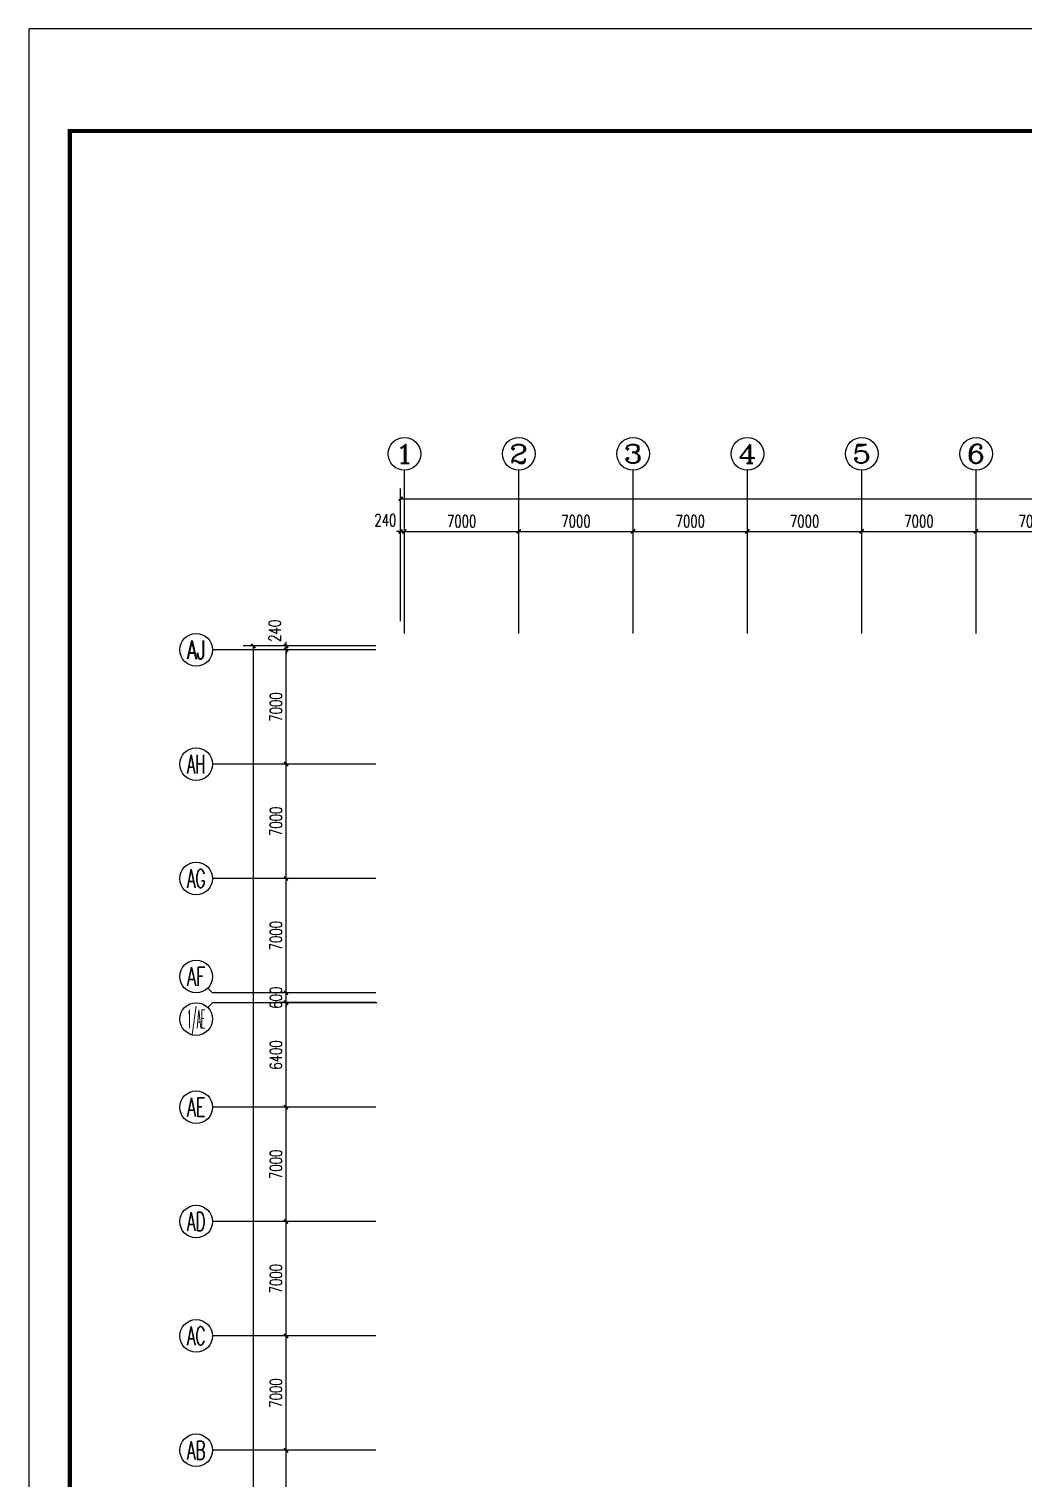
# Model space of a CAD drawing. Extents: x -496980 to 486425, y -292187 to -29437.
# Drawn here: x -139304 to -78440, y -118144 to -29437 of the extents above; entities that cross this region are included whole.
import ezdxf
from ezdxf.enums import TextEntityAlignment as Align

# ---------------------------------------------------------------- set-up
doc = ezdxf.new("R2010")
doc.units = 0
doc.header["$LTSCALE"] = 1000
doc.header["$MEASUREMENT"] = 0
for name, color, linetype in [('AXIS', 3, 'Continuous'), ('AXIS_TEXT', 7, 'Continuous'), ('PUB_TITLE', 4, 'Continuous')]:
    doc.layers.add(name, color=color, linetype=linetype)
doc.styles.add('_TCH_AXIS', font='COMPLEX', dxfattribs={"bigfont": 'GBCBIG'})
doc.styles.add('_TCH_DIM_T3', font='SIMPLEX', dxfattribs={"width": 0.705882, "bigfont": 'GBCBIG'})
doc.styles.add('COMPLEX', font='COMPLEX')
doc.dimstyles.new('_TCH_ARCH&&250', dxfattribs={"dimtxt": 743.75, "dimasz": 250, "dimexe": 625, "dimexo": 750, "dimgap": 250, "dimtad": 1, "dimdec": 0, "dimzin": 0, "dimdsep": 46, "dimtxsty": '_TCH_DIM_T3', "dimblk": 'ARCHTICK', "dimcen": 0.09, "dimclrt": 7, "dimazin": 2, "dimtfac": 1, "dimtdec": 0, "dimtix": 1, "dimtmove": 2, "dimatfit": 3, "dimfxl": 0, "dimtolj": 1, "dimtzin": 0, "dimarcsym": 0})

# ---------------------------------------------------------------- blocks, each defined once
blk = doc.blocks.new('_ArchTick')
at = {"color": 0, "linetype": 'ByBlock', "const_width": 0.4}
blk.add_lwpolyline([(-0.5, -0.5), (0.5, 0.5)], dxfattribs=at)
blk = doc.blocks.new('*D341')
at = {"layer": 'AXIS', "color": 0, "lineweight": -2}
for p, q in [((-116555, -60194), (-116805, -60194)), ((-116555, -65694), (-116555, -59569)), ((-116555, -60194), (-116315, -60194)), ((-116315, -65694), (-116315, -59569)), ((-116315, -60194), (-116065, -60194))]:
    blk.add_line(p, q, dxfattribs=at)
at = {"layer": 'Defpoints', "color": 0}
for p in [(-116315, -60194), (-116555, -66444), (-116315, -66444)]:
    blk.add_point(p, dxfattribs=at)
at = {"layer": 'AXIS', "color": 0, "lineweight": -2, "xscale": 250, "yscale": 250, "zscale": 250}
blk.add_blockref('_ArchTick', (-116555, -60194), dxfattribs=at)
at = {"layer": 'AXIS', "color": 0, "lineweight": -2, "xscale": 250, "yscale": 250, "zscale": 250, "rotation": 180}
blk.add_blockref('_ArchTick', (-116315, -60194), dxfattribs=at)
at = {"layer": 'AXIS', "color": 7, "insert": (-117480, -59507), "char_height": 743.8, "attachment_point": 5, "style": '_TCH_DIM_T3'}
blk.add_mtext('\\A1;240', dxfattribs=at)
blk = doc.blocks.new('*D342')
at = {"layer": 'AXIS', "color": 0, "lineweight": -2}
for p, q in [((-116315, -65694), (-116315, -59569)), ((-116315, -60194), (-109315, -60194)), ((-109315, -65694), (-109315, -59569))]:
    blk.add_line(p, q, dxfattribs=at)
at = {"layer": 'Defpoints', "color": 0}
for p in [(-109315, -60194), (-116315, -66444), (-109315, -66444)]:
    blk.add_point(p, dxfattribs=at)
at = {"layer": 'AXIS', "color": 0, "lineweight": -2, "xscale": 250, "yscale": 250, "zscale": 250, "rotation": 180}
blk.add_blockref('_ArchTick', (-116315, -60194), dxfattribs=at)
at = {"layer": 'AXIS', "color": 0, "lineweight": -2, "xscale": 250, "yscale": 250, "zscale": 250}
blk.add_blockref('_ArchTick', (-109315, -60194), dxfattribs=at)
at = {"layer": 'AXIS', "color": 7, "insert": (-112815, -59572), "char_height": 743.8, "attachment_point": 5, "style": '_TCH_DIM_T3'}
blk.add_mtext('\\A1;7000', dxfattribs=at)
blk = doc.blocks.new('*D343')
at = {"layer": 'AXIS', "color": 0, "lineweight": -2}
for p, q in [((-109315, -65694), (-109315, -59569)), ((-109315, -60194), (-102315, -60194)), ((-102315, -65694), (-102315, -59569))]:
    blk.add_line(p, q, dxfattribs=at)
at = {"layer": 'Defpoints', "color": 0}
for p in [(-102315, -60194), (-109315, -66444), (-102315, -66444)]:
    blk.add_point(p, dxfattribs=at)
at = {"layer": 'AXIS', "color": 0, "lineweight": -2, "xscale": 250, "yscale": 250, "zscale": 250, "rotation": 180}
blk.add_blockref('_ArchTick', (-109315, -60194), dxfattribs=at)
at = {"layer": 'AXIS', "color": 0, "lineweight": -2, "xscale": 250, "yscale": 250, "zscale": 250}
blk.add_blockref('_ArchTick', (-102315, -60194), dxfattribs=at)
at = {"layer": 'AXIS', "color": 7, "insert": (-105815, -59572), "char_height": 743.8, "attachment_point": 5, "style": '_TCH_DIM_T3'}
blk.add_mtext('\\A1;7000', dxfattribs=at)
blk = doc.blocks.new('*D344')
at = {"layer": 'AXIS', "color": 0, "lineweight": -2}
for p, q in [((-102315, -65694), (-102315, -59569)), ((-102315, -60194), (-95315, -60194)), ((-95315, -65694), (-95315, -59569))]:
    blk.add_line(p, q, dxfattribs=at)
at = {"layer": 'Defpoints', "color": 0}
for p in [(-95315, -60194), (-102315, -66444), (-95315, -66444)]:
    blk.add_point(p, dxfattribs=at)
at = {"layer": 'AXIS', "color": 0, "lineweight": -2, "xscale": 250, "yscale": 250, "zscale": 250, "rotation": 180}
blk.add_blockref('_ArchTick', (-102315, -60194), dxfattribs=at)
at = {"layer": 'AXIS', "color": 0, "lineweight": -2, "xscale": 250, "yscale": 250, "zscale": 250}
blk.add_blockref('_ArchTick', (-95315, -60194), dxfattribs=at)
at = {"layer": 'AXIS', "color": 7, "insert": (-98815, -59572), "char_height": 743.8, "attachment_point": 5, "style": '_TCH_DIM_T3'}
blk.add_mtext('\\A1;7000', dxfattribs=at)
blk = doc.blocks.new('*D345')
at = {"layer": 'AXIS', "color": 0, "lineweight": -2}
for p, q in [((-95315, -65694), (-95315, -59569)), ((-95315, -60194), (-88315, -60194)), ((-88315, -65694), (-88315, -59569))]:
    blk.add_line(p, q, dxfattribs=at)
at = {"layer": 'Defpoints', "color": 0}
for p in [(-88315, -60194), (-95315, -66444), (-88315, -66444)]:
    blk.add_point(p, dxfattribs=at)
at = {"layer": 'AXIS', "color": 0, "lineweight": -2, "xscale": 250, "yscale": 250, "zscale": 250, "rotation": 180}
blk.add_blockref('_ArchTick', (-95315, -60194), dxfattribs=at)
at = {"layer": 'AXIS', "color": 0, "lineweight": -2, "xscale": 250, "yscale": 250, "zscale": 250}
blk.add_blockref('_ArchTick', (-88315, -60194), dxfattribs=at)
at = {"layer": 'AXIS', "color": 7, "insert": (-91815, -59572), "char_height": 743.8, "attachment_point": 5, "style": '_TCH_DIM_T3'}
blk.add_mtext('\\A1;7000', dxfattribs=at)
blk = doc.blocks.new('*D346')
at = {"layer": 'AXIS', "color": 0, "lineweight": -2}
for p, q in [((-88315, -65694), (-88315, -59569)), ((-88315, -60194), (-81315, -60194)), ((-81315, -65694), (-81315, -59569))]:
    blk.add_line(p, q, dxfattribs=at)
at = {"layer": 'Defpoints', "color": 0}
for p in [(-81315, -60194), (-88315, -66444), (-81315, -66444)]:
    blk.add_point(p, dxfattribs=at)
at = {"layer": 'AXIS', "color": 0, "lineweight": -2, "xscale": 250, "yscale": 250, "zscale": 250, "rotation": 180}
blk.add_blockref('_ArchTick', (-88315, -60194), dxfattribs=at)
at = {"layer": 'AXIS', "color": 0, "lineweight": -2, "xscale": 250, "yscale": 250, "zscale": 250}
blk.add_blockref('_ArchTick', (-81315, -60194), dxfattribs=at)
at = {"layer": 'AXIS', "color": 7, "insert": (-84815, -59572), "char_height": 743.8, "attachment_point": 5, "style": '_TCH_DIM_T3'}
blk.add_mtext('\\A1;7000', dxfattribs=at)
blk = doc.blocks.new('*D347')
at = {"layer": 'AXIS', "color": 0, "lineweight": -2}
for p, q in [((-81315, -65694), (-81315, -59569)), ((-81315, -60194), (-74315, -60194)), ((-74315, -65694), (-74315, -59569))]:
    blk.add_line(p, q, dxfattribs=at)
at = {"layer": 'Defpoints', "color": 0}
for p in [(-74315, -60194), (-81315, -66444), (-74315, -66444)]:
    blk.add_point(p, dxfattribs=at)
at = {"layer": 'AXIS', "color": 0, "lineweight": -2, "xscale": 250, "yscale": 250, "zscale": 250, "rotation": 180}
blk.add_blockref('_ArchTick', (-81315, -60194), dxfattribs=at)
at = {"layer": 'AXIS', "color": 0, "lineweight": -2, "xscale": 250, "yscale": 250, "zscale": 250}
blk.add_blockref('_ArchTick', (-74315, -60194), dxfattribs=at)
at = {"layer": 'AXIS', "color": 7, "insert": (-77815, -59572), "char_height": 743.8, "attachment_point": 5, "style": '_TCH_DIM_T3'}
blk.add_mtext('\\A1;7000', dxfattribs=at)
blk = doc.blocks.new('*D358')
at = {"layer": 'AXIS', "color": 0, "lineweight": -2}
for p, q in [((-116555, -65694), (-116555, -57569)), ((-10575, -65694), (-10575, -57569)), ((-116555, -58194), (-10575, -58194))]:
    blk.add_line(p, q, dxfattribs=at)
at = {"layer": 'Defpoints', "color": 0}
for p in [(-10575, -58194), (-116555, -66444), (-10575, -66444)]:
    blk.add_point(p, dxfattribs=at)
at = {"layer": 'AXIS', "color": 0, "lineweight": -2, "xscale": 250, "yscale": 250, "zscale": 250, "rotation": 180}
blk.add_blockref('_ArchTick', (-116555, -58194), dxfattribs=at)
at = {"layer": 'AXIS', "color": 0, "lineweight": -2, "xscale": 250, "yscale": 250, "zscale": 250}
blk.add_blockref('_ArchTick', (-10575, -58194), dxfattribs=at)
at = {"layer": 'AXIS', "color": 7, "insert": (-63565, -57572), "char_height": 743.8, "attachment_point": 5, "style": '_TCH_DIM_T3'}
blk.add_mtext('\\A1;105980', dxfattribs=at)
blk = doc.blocks.new('*D427')
at = {"layer": 'AXIS', "color": 0, "lineweight": -2}
for p, q in [((-118065, -116444), (-124190, -116444)), ((-123565, -123444), (-123565, -116444)), ((-118065, -123444), (-124190, -123444))]:
    blk.add_line(p, q, dxfattribs=at)
at = {"layer": 'Defpoints', "color": 0}
for p in [(-123565, -116444), (-117315, -116444), (-117315, -123444)]:
    blk.add_point(p, dxfattribs=at)
at = {"layer": 'AXIS', "color": 0, "lineweight": -2, "xscale": 250, "yscale": 250, "zscale": 250}
for p, rotation in [((-123565, -116444), 90), ((-123565, -123444), 270)]:
    blk.add_blockref('_ArchTick', p, dxfattribs=dict(at, rotation=rotation))
at = {"layer": 'AXIS', "color": 7, "insert": (-124187, -119944), "char_height": 743.8, "attachment_point": 5, "rotation": 90, "style": '_TCH_DIM_T3'}
blk.add_mtext('\\A1;7000', dxfattribs=at)
blk = doc.blocks.new('*D428')
at = {"layer": 'AXIS', "color": 0, "lineweight": -2}
for p, q in [((-118065, -109444), (-124190, -109444)), ((-123565, -116444), (-123565, -109444)), ((-118065, -116444), (-124190, -116444))]:
    blk.add_line(p, q, dxfattribs=at)
at = {"layer": 'Defpoints', "color": 0}
for p in [(-123565, -109444), (-117315, -109444), (-117315, -116444)]:
    blk.add_point(p, dxfattribs=at)
at = {"layer": 'AXIS', "color": 0, "lineweight": -2, "xscale": 250, "yscale": 250, "zscale": 250}
for p, rotation in [((-123565, -109444), 90), ((-123565, -116444), 270)]:
    blk.add_blockref('_ArchTick', p, dxfattribs=dict(at, rotation=rotation))
at = {"layer": 'AXIS', "color": 7, "insert": (-124187, -112944), "char_height": 743.8, "attachment_point": 5, "rotation": 90, "style": '_TCH_DIM_T3'}
blk.add_mtext('\\A1;7000', dxfattribs=at)
blk = doc.blocks.new('*D429')
at = {"layer": 'AXIS', "color": 0, "lineweight": -2}
for p, q in [((-118065, -102444), (-124190, -102444)), ((-123565, -109444), (-123565, -102444)), ((-118065, -109444), (-124190, -109444))]:
    blk.add_line(p, q, dxfattribs=at)
at = {"layer": 'Defpoints', "color": 0}
for p in [(-123565, -102444), (-117315, -102444), (-117315, -109444)]:
    blk.add_point(p, dxfattribs=at)
at = {"layer": 'AXIS', "color": 0, "lineweight": -2, "xscale": 250, "yscale": 250, "zscale": 250}
for p, rotation in [((-123565, -102444), 90), ((-123565, -109444), 270)]:
    blk.add_blockref('_ArchTick', p, dxfattribs=dict(at, rotation=rotation))
at = {"layer": 'AXIS', "color": 7, "insert": (-124187, -105944), "char_height": 743.8, "attachment_point": 5, "rotation": 90, "style": '_TCH_DIM_T3'}
blk.add_mtext('\\A1;7000', dxfattribs=at)
blk = doc.blocks.new('*D430')
at = {"layer": 'AXIS', "color": 0, "lineweight": -2}
for p, q in [((-118065, -95444), (-124190, -95444)), ((-123565, -102444), (-123565, -95444)), ((-118065, -102444), (-124190, -102444))]:
    blk.add_line(p, q, dxfattribs=at)
at = {"layer": 'Defpoints', "color": 0}
for p in [(-123565, -95444), (-117315, -95444), (-117315, -102444)]:
    blk.add_point(p, dxfattribs=at)
at = {"layer": 'AXIS', "color": 0, "lineweight": -2, "xscale": 250, "yscale": 250, "zscale": 250}
for p, rotation in [((-123565, -95444), 90), ((-123565, -102444), 270)]:
    blk.add_blockref('_ArchTick', p, dxfattribs=dict(at, rotation=rotation))
at = {"layer": 'AXIS', "color": 7, "insert": (-124187, -98944), "char_height": 743.8, "attachment_point": 5, "rotation": 90, "style": '_TCH_DIM_T3'}
blk.add_mtext('\\A1;7000', dxfattribs=at)
blk = doc.blocks.new('*D431')
at = {"layer": 'AXIS', "color": 0, "lineweight": -2}
for p, q in [((-118065, -89044), (-124190, -89044)), ((-123565, -95444), (-123565, -89044)), ((-118065, -95444), (-124190, -95444))]:
    blk.add_line(p, q, dxfattribs=at)
at = {"layer": 'Defpoints', "color": 0}
for p in [(-123565, -89044), (-117315, -89044), (-117315, -95444)]:
    blk.add_point(p, dxfattribs=at)
at = {"layer": 'AXIS', "color": 0, "lineweight": -2, "xscale": 250, "yscale": 250, "zscale": 250}
for p, rotation in [((-123565, -89044), 90), ((-123565, -95444), 270)]:
    blk.add_blockref('_ArchTick', p, dxfattribs=dict(at, rotation=rotation))
at = {"layer": 'AXIS', "color": 7, "insert": (-124187, -92244), "char_height": 743.8, "attachment_point": 5, "rotation": 90, "style": '_TCH_DIM_T3'}
blk.add_mtext('\\A1;6400', dxfattribs=at)
blk = doc.blocks.new('*D432')
at = {"layer": 'AXIS', "color": 0, "lineweight": -2}
for p, q in [((-118065, -88444), (-124190, -88444)), ((-123565, -88444), (-123565, -88194)), ((-123565, -89044), (-123565, -88444)), ((-118065, -89044), (-124190, -89044)), ((-123565, -89044), (-123565, -89294))]:
    blk.add_line(p, q, dxfattribs=at)
at = {"layer": 'Defpoints', "color": 0}
for p in [(-123565, -88444), (-117315, -88444), (-117315, -89044)]:
    blk.add_point(p, dxfattribs=at)
at = {"layer": 'AXIS', "color": 0, "lineweight": -2, "xscale": 250, "yscale": 250, "zscale": 250}
for p, rotation in [((-123565, -88444), 270), ((-123565, -89044), 90)]:
    blk.add_blockref('_ArchTick', p, dxfattribs=dict(at, rotation=rotation))
at = {"layer": 'AXIS', "color": 7, "insert": (-124187, -88744), "char_height": 743.8, "attachment_point": 5, "rotation": 90, "style": '_TCH_DIM_T3'}
blk.add_mtext('\\A1;600', dxfattribs=at)
blk = doc.blocks.new('*D433')
at = {"layer": 'AXIS', "color": 0, "lineweight": -2}
for p, q in [((-118065, -81444), (-124190, -81444)), ((-123565, -88444), (-123565, -81444)), ((-118065, -88444), (-124190, -88444))]:
    blk.add_line(p, q, dxfattribs=at)
at = {"layer": 'Defpoints', "color": 0}
for p in [(-123565, -81444), (-117315, -81444), (-117315, -88444)]:
    blk.add_point(p, dxfattribs=at)
at = {"layer": 'AXIS', "color": 0, "lineweight": -2, "xscale": 250, "yscale": 250, "zscale": 250}
for p, rotation in [((-123565, -81444), 90), ((-123565, -88444), 270)]:
    blk.add_blockref('_ArchTick', p, dxfattribs=dict(at, rotation=rotation))
at = {"layer": 'AXIS', "color": 7, "insert": (-124187, -84944), "char_height": 743.8, "attachment_point": 5, "rotation": 90, "style": '_TCH_DIM_T3'}
blk.add_mtext('\\A1;7000', dxfattribs=at)
blk = doc.blocks.new('*D434')
at = {"layer": 'AXIS', "color": 0, "lineweight": -2}
for p, q in [((-118065, -74444), (-124190, -74444)), ((-123565, -81444), (-123565, -74444)), ((-118065, -81444), (-124190, -81444))]:
    blk.add_line(p, q, dxfattribs=at)
at = {"layer": 'Defpoints', "color": 0}
for p in [(-123565, -74444), (-117315, -74444), (-117315, -81444)]:
    blk.add_point(p, dxfattribs=at)
at = {"layer": 'AXIS', "color": 0, "lineweight": -2, "xscale": 250, "yscale": 250, "zscale": 250}
for p, rotation in [((-123565, -74444), 90), ((-123565, -81444), 270)]:
    blk.add_blockref('_ArchTick', p, dxfattribs=dict(at, rotation=rotation))
at = {"layer": 'AXIS', "color": 7, "insert": (-124187, -77944), "char_height": 743.8, "attachment_point": 5, "rotation": 90, "style": '_TCH_DIM_T3'}
blk.add_mtext('\\A1;7000', dxfattribs=at)
blk = doc.blocks.new('*D435')
at = {"layer": 'AXIS', "color": 0, "lineweight": -2}
for p, q in [((-118065, -67444), (-124190, -67444)), ((-123565, -74444), (-123565, -67444)), ((-118065, -74444), (-124190, -74444))]:
    blk.add_line(p, q, dxfattribs=at)
at = {"layer": 'Defpoints', "color": 0}
for p in [(-123565, -67444), (-117315, -67444), (-117315, -74444)]:
    blk.add_point(p, dxfattribs=at)
at = {"layer": 'AXIS', "color": 0, "lineweight": -2, "xscale": 250, "yscale": 250, "zscale": 250}
for p, rotation in [((-123565, -67444), 90), ((-123565, -74444), 270)]:
    blk.add_blockref('_ArchTick', p, dxfattribs=dict(at, rotation=rotation))
at = {"layer": 'AXIS', "color": 7, "insert": (-124187, -70944), "char_height": 743.8, "attachment_point": 5, "rotation": 90, "style": '_TCH_DIM_T3'}
blk.add_mtext('\\A1;7000', dxfattribs=at)
blk = doc.blocks.new('*D436')
at = {"layer": 'AXIS', "color": 0, "lineweight": -2}
for p, q in [((-118065, -67204), (-124190, -67204)), ((-123565, -67204), (-123565, -66954)), ((-123565, -67444), (-123565, -67204)), ((-118065, -67444), (-124190, -67444)), ((-123565, -67444), (-123565, -67694))]:
    blk.add_line(p, q, dxfattribs=at)
at = {"layer": 'Defpoints', "color": 0}
for p in [(-123565, -67204), (-117315, -67204), (-117315, -67444)]:
    blk.add_point(p, dxfattribs=at)
at = {"layer": 'AXIS', "color": 0, "lineweight": -2, "xscale": 250, "yscale": 250, "zscale": 250}
for p, rotation in [((-123565, -67204), 270), ((-123565, -67444), 90)]:
    blk.add_blockref('_ArchTick', p, dxfattribs=dict(at, rotation=rotation))
at = {"layer": 'AXIS', "color": 7, "insert": (-124253, -66279), "char_height": 743.8, "attachment_point": 5, "rotation": 90, "style": '_TCH_DIM_T3'}
blk.add_mtext('\\A1;240', dxfattribs=at)
blk = doc.blocks.new('*D437')
at = {"layer": 'AXIS', "color": 0, "lineweight": -2}
for p, q in [((-118065, -67204), (-126190, -67204)), ((-125565, -249684), (-125565, -67204)), ((-118065, -249684), (-126190, -249684))]:
    blk.add_line(p, q, dxfattribs=at)
at = {"layer": 'Defpoints', "color": 0}
for p in [(-125565, -67204), (-117315, -67204), (-117315, -249684)]:
    blk.add_point(p, dxfattribs=at)
at = {"layer": 'AXIS', "color": 0, "lineweight": -2, "xscale": 250, "yscale": 250, "zscale": 250}
for p, rotation in [((-125565, -67204), 90), ((-125565, -249684), 270)]:
    blk.add_blockref('_ArchTick', p, dxfattribs=dict(at, rotation=rotation))
at = {"layer": 'AXIS', "color": 7, "insert": (-126187, -158444), "char_height": 743.8, "attachment_point": 5, "rotation": 90, "style": '_TCH_DIM_T3'}
blk.add_mtext('\\A1;182480', dxfattribs=at)
blk = doc.blocks.new('_AXISO')
blk.add_circle((0, 0), 0.5)
at = {"layer": 'AXIS_TEXT', "style": 'COMPLEX', "width": 1.041667}
blk.add_attdef('A', text='', height=0.56, dxfattribs=at).set_placement((-0.25, -0.28), (0.25, -0.28), align=Align.FIT)

msp = doc.modelspace()

# ---------------------------------------------------------------- linework, layer by layer
at = {"layer": 'AXIS'}
for p, q in [((-116315.2, -66444.2), (-116315.2, -56444.2)), ((-109315.2, -66444.2), (-109315.2, -56444.2)), ((-102315.2, -66444.2), (-102315.2, -56444.2)), ((-95315.2, -66444.2), (-95315.2, -56444.2)), ((-88315.2, -66444.2), (-88315.2, -56444.2)), ((-81315.2, -66444.2), (-81315.2, -56444.2)), ((-118065.2, -67444.2), (-128065.2, -67444.3)), ((-118065.1, -74444.2), (-128065.1, -74444.3)), ((-118065, -81444.2), (-128065, -81444.3)), ((-128357.9, -88151.4), (-128065, -88444.3)), ((-118065, -88444.2), (-128065, -88444.3)), ((-128357.9, -89337.1), (-128065, -89044.2)), ((-118002.9, -89044.2), (-128065, -89044.2)), ((-118064.9, -95444.2), (-128064.9, -95444.3)), ((-118064.9, -102444.2), (-128064.9, -102444.3)), ((-118064.8, -109444.2), (-128064.8, -109444.3)), ((-118064.7, -116444.2), (-128064.7, -116444.3))]:
    msp.add_line(p, q, dxfattribs=at)
at = {"layer": 'PUB_TITLE'}
msp.add_lwpolyline([(-139303.5, -29436.9), (-139303.5, -292186.9), (9196.5, -292186.9), (9196.5, -29436.9)], close=True, dxfattribs=at)
at = {"layer": 'PUB_TITLE', "const_width": 250}
msp.add_lwpolyline([(-136803.5, -35686.9), (-136803.5, -289686.9), (6696.5, -289686.9), (6696.5, -35686.9)], close=True, dxfattribs=at)

# ---------------------------------------------------------------- block references
at = {"layer": 'AXIS'}
ref = msp.add_blockref('_AXISO', (-116315.2, -55444.2), dxfattribs=dict(at, xscale=2000, yscale=2000, zscale=2000))
ref.add_attrib('A', '1', dxfattribs={"layer": 'AXIS_TEXT', "height": 1131.4, "style": '_TCH_AXIS', "width": 2.333333}).set_placement((-116880.8, -56009.9), (-115749.5, -56009.9), align=Align.FIT)
ref = msp.add_blockref('_AXISO', (-109315.2, -55444.2), dxfattribs=dict(at, xscale=2000, yscale=2000, zscale=2000))
ref.add_attrib('A', '2', dxfattribs={"layer": 'AXIS_TEXT', "height": 1131.4, "style": '_TCH_AXIS', "width": 1.5}).set_placement((-109880.8, -56009.9), (-108749.5, -56009.9), align=Align.FIT)
ref = msp.add_blockref('_AXISO', (-102315.2, -55444.2), dxfattribs=dict(at, xscale=2000, yscale=2000, zscale=2000))
ref.add_attrib('A', '3', dxfattribs={"layer": 'AXIS_TEXT', "height": 1131.4, "style": '_TCH_AXIS', "width": 1.5}).set_placement((-102880.8, -56009.9), (-101749.5, -56009.9), align=Align.FIT)
ref = msp.add_blockref('_AXISO', (-95315.2, -55444.2), dxfattribs=dict(at, xscale=2000, yscale=2000, zscale=2000))
ref.add_attrib('A', '4', dxfattribs={"layer": 'AXIS_TEXT', "height": 1131.4, "style": '_TCH_AXIS', "width": 1.3125}).set_placement((-95880.8, -56009.9), (-94749.5, -56009.9), align=Align.FIT)
ref = msp.add_blockref('_AXISO', (-88315.2, -55444.2), dxfattribs=dict(at, xscale=2000, yscale=2000, zscale=2000))
ref.add_attrib('A', '5', dxfattribs={"layer": 'AXIS_TEXT', "height": 1131.4, "style": '_TCH_AXIS', "width": 1.5}).set_placement((-88880.8, -56009.9), (-87749.5, -56009.9), align=Align.FIT)
ref = msp.add_blockref('_AXISO', (-81315.2, -55444.2), dxfattribs=dict(at, xscale=2000, yscale=2000, zscale=2000))
ref.add_attrib('A', '6', dxfattribs={"layer": 'AXIS_TEXT', "height": 1131.4, "style": '_TCH_AXIS', "width": 1.5}).set_placement((-81880.8, -56009.9), (-80749.5, -56009.9), align=Align.FIT)
ref = msp.add_blockref('_AXISO', (-129065.2, -67444.3), dxfattribs=dict(at, xscale=2000, yscale=2000, zscale=2000))
ref.add_attrib('A', 'AJ', dxfattribs={"layer": 'AXIS_TEXT', "height": 1131.37, "style": '_TCH_AXIS', "width": 0.65625}).set_placement((-129630.8, -68010), (-128499.5, -68010), align=Align.FIT)
ref = msp.add_blockref('_AXISO', (-129065.1, -74444.3), dxfattribs=dict(at, xscale=2000, yscale=2000, zscale=2000))
ref.add_attrib('A', 'AH', dxfattribs={"layer": 'AXIS_TEXT', "height": 1131.37, "style": '_TCH_AXIS', "width": 0.512195}).set_placement((-129630.8, -75010), (-128499.4, -75010), align=Align.FIT)
ref = msp.add_blockref('_AXISO', (-129065, -81444.3), dxfattribs=dict(at, xscale=2000, yscale=2000, zscale=2000))
ref.add_attrib('A', 'AG', dxfattribs={"layer": 'AXIS_TEXT', "height": 1131.37, "style": '_TCH_AXIS', "width": 0.538462}).set_placement((-129630.7, -82010), (-128499.4, -82010), align=Align.FIT)
ref = msp.add_blockref('_AXISO', (-129065, -87444.3), dxfattribs=dict(at, xscale=2000, yscale=2000, zscale=2000))
ref.add_attrib('A', 'AF', dxfattribs={"layer": 'AXIS_TEXT', "height": 1131.37, "style": '_TCH_AXIS', "width": 0.567568}).set_placement((-129630.7, -88010), (-128499.3, -88010), align=Align.FIT)
ref = msp.add_blockref('_AXISO', (-129065, -90044.2), dxfattribs=dict(at, xscale=2000, yscale=2000, zscale=2000))
ref.add_attrib('A', '1/AE', dxfattribs={"layer": 'AXIS_TEXT', "height": 1131.37, "style": '_TCH_AXIS', "width": 0.283784}).set_placement((-129630.7, -90609.9), (-128499.3, -90609.9), align=Align.FIT)
ref = msp.add_blockref('_AXISO', (-129064.9, -95444.3), dxfattribs=dict(at, xscale=2000, yscale=2000, zscale=2000))
ref.add_attrib('A', 'AE', dxfattribs={"layer": 'AXIS_TEXT', "height": 1131.37, "style": '_TCH_AXIS', "width": 0.567568}).set_placement((-129630.6, -96010), (-128499.2, -96010), align=Align.FIT)
ref = msp.add_blockref('_AXISO', (-129064.9, -102444.3), dxfattribs=dict(at, xscale=2000, yscale=2000, zscale=2000))
ref.add_attrib('A', 'AD', dxfattribs={"layer": 'AXIS_TEXT', "height": 1131.37, "style": '_TCH_AXIS', "width": 0.552632}).set_placement((-129630.5, -103010), (-128499.2, -103010), align=Align.FIT)
ref = msp.add_blockref('_AXISO', (-129064.8, -109444.3), dxfattribs=dict(at, xscale=2000, yscale=2000, zscale=2000))
ref.add_attrib('A', 'AC', dxfattribs={"layer": 'AXIS_TEXT', "height": 1131.37, "style": '_TCH_AXIS', "width": 0.583333}).set_placement((-129630.5, -110010), (-128499.1, -110010), align=Align.FIT)
ref = msp.add_blockref('_AXISO', (-129064.7, -116444.3), dxfattribs=dict(at, xscale=2000, yscale=2000, zscale=2000))
ref.add_attrib('A', 'AB', dxfattribs={"layer": 'AXIS_TEXT', "height": 1131.37, "style": '_TCH_AXIS', "width": 0.552632}).set_placement((-129630.4, -117010), (-128499.1, -117010), align=Align.FIT)

# ---------------------------------------------------------------- dimensions: what is measured, and where the dimension line sits
for p1, p2, distance, picture, middle in [((-116555.2, -66444.2), (-10575.2, -66444.2), 8250, '*D358', (-63565.2, -57572.3)), ((-116315.2, -66444.2), (-109315.2, -66444.2), 6250, '*D342', (-112815.2, -59572.3)), ((-109315.2, -66444.2), (-102315.2, -66444.2), 6250, '*D343', (-105815.2, -59572.3)), ((-102315.2, -66444.2), (-95315.2, -66444.2), 6250, '*D344', (-98815.2, -59572.3)), ((-95315.2, -66444.2), (-88315.2, -66444.2), 6250, '*D345', (-91815.2, -59572.3)), ((-88315.2, -66444.2), (-81315.2, -66444.2), 6250, '*D346', (-84815.2, -59572.3)), ((-81315.2, -66444.2), (-74315.2, -66444.2), 6250, '*D347', (-77815.2, -59572.3)), ((-117315.2, -249684.2), (-117315.2, -67204.2), 8250, '*D437', (-126187, -158444.2)), ((-117315.2, -74444.2), (-117315.2, -67444.2), 6250, '*D435', (-124187, -70944.2)), ((-117315.2, -81444.2), (-117315.2, -74444.2), 6250, '*D434', (-124187, -77944.2)), ((-117315.2, -88444.2), (-117315.2, -81444.2), 6250, '*D433', (-124187, -84944.2)), ((-117315.2, -89044.2), (-117315.2, -88444.2), 6250, '*D432', (-124187, -88744.2)), ((-117315.2, -95444.2), (-117315.2, -89044.2), 6250, '*D431', (-124187, -92244.2)), ((-117315.2, -102444.2), (-117315.2, -95444.2), 6250, '*D430', (-124187, -98944.2)), ((-117315.2, -109444.2), (-117315.2, -102444.2), 6250, '*D429', (-124187, -105944.2)), ((-117315.2, -116444.2), (-117315.2, -109444.2), 6250, '*D428', (-124187, -112944.2)), ((-117315.2, -123444.2), (-117315.2, -116444.2), 6250, '*D427', (-124187, -119944.2))]:
    dim = msp.add_aligned_dim(p1=p1, p2=p2, distance=distance, dimstyle='_TCH_ARCH&&250', dxfattribs=at)
    dim.commit()
    dim.dimension.update_dxf_attribs({"geometry": picture, "text_midpoint": middle})
for base, p1, p2, angle, picture, middle in [((-116315.2, -60194.2), (-116555.2, -66444.2), (-116315.2, -66444.2), 0, '*D341', (-117480.2, -59506.7)), ((-123565.2, -67204.2), (-117315.2, -67444.2), (-117315.2, -67204.2), 90, '*D436', (-124252.7, -66279.2))]:
    dim = msp.add_linear_dim(base=base, p1=p1, p2=p2, angle=angle, dimstyle='_TCH_ARCH&&250', dxfattribs=at)
    dim.commit()
    dim.dimension.update_dxf_attribs({"geometry": picture, "text_midpoint": middle, "dimtype": 129})

doc.saveas('drawing.dxf')
